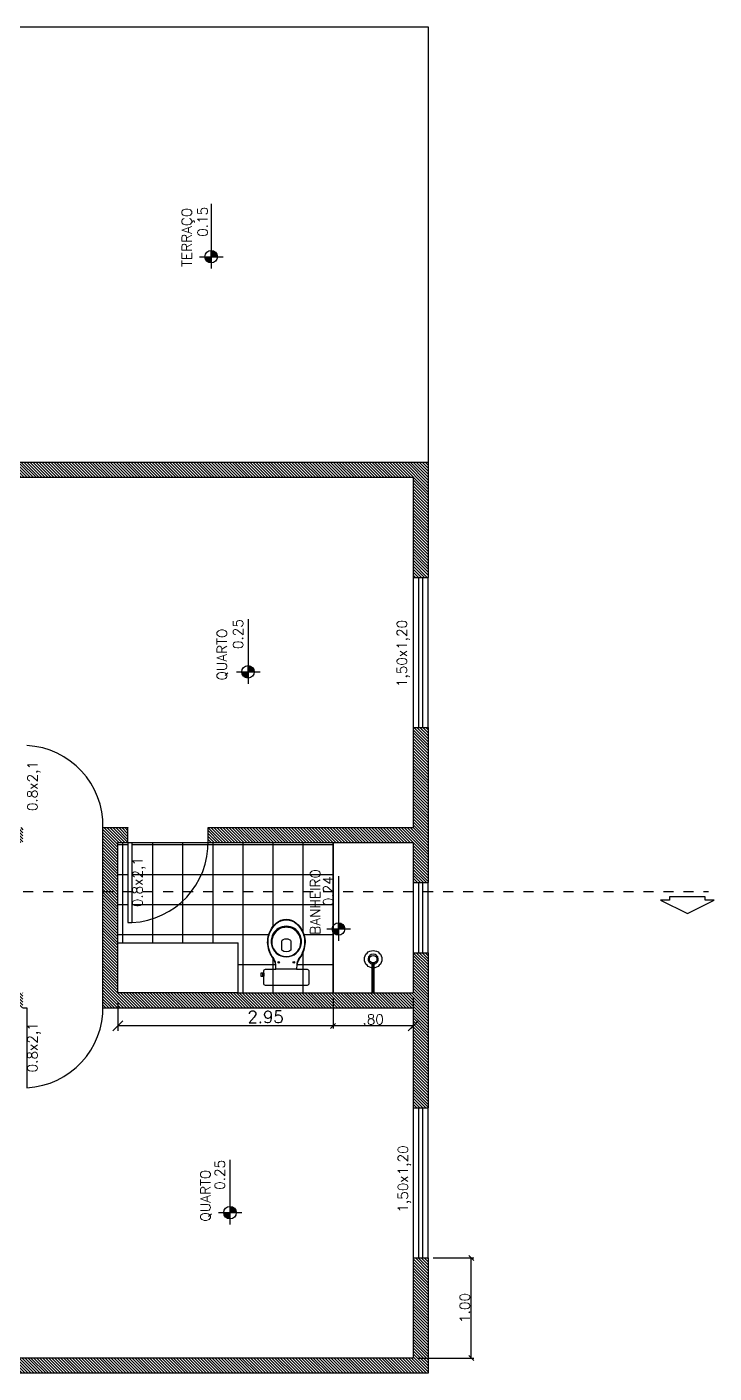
# Model space of a CAD drawing. Header units: metres. Extents: x 433 to 682, y 535 to 584.
# Drawn here: x 491.15 to 498.02, y 536.99 to 550.44 of the extents above; entities that cross this region are included whole.
import ezdxf

# ---------------------------------------------------------------- set-up
doc = ezdxf.new("R2010")
doc.units = ezdxf.units.M
doc.linetypes.add('ACAD_ISO02W100', pattern=[15, 12, -3])
doc.linetypes.add('DIVIDE', pattern=[1.25, 0.5, -0.25, 0, -0.25, 0, -0.25])
for name, color, linetype in [('ARQ-COTAS', 30, 'Continuous'), ('ARQ-ESQ-01', 1, 'ACAD_ISO02W100'), ('ARQ-ESQ-02', 2, 'Continuous'), ('ARQ-LINHACORTE', 3, 'DIVIDE'), ('ARQ-NIVEL', 1, 'Continuous'), ('ARQ-PECAS_SANITARIAS', 7, 'Continuous'), ('ARQ-PISO', 8, 'Continuous'), ('ARQ-TEXTO2', 2, 'Continuous'), ('ARQ-TEXTO3', 3, 'Continuous'), ('ARQ_ALVENARIA', 4, 'Continuous')]:
    doc.layers.add(name, color=color, linetype=linetype)
doc.styles.add('ROMANS', font='romans.shx')
doc.dimstyles.new('1-100', dxfattribs={"dimtxt": 0.12, "dimasz": 0.1, "dimexe": 0.05, "dimexo": 0.1, "dimgap": 0.03, "dimtad": 1, "dimzin": 5, "dimdsep": 46, "dimtxsty": 'ROMANS', "dimblk": 'OBLIQUE', "dimcen": 0, "dimclrd": 256, "dimclre": 256, "dimclrt": 2, "dimadec": 0, "dimazin": 0, "dimtfac": 1, "dimtofl": 0, "dimtmove": 2, "dimatfit": 3, "dimfxl": 0.04, "dimtolj": 1, "dimtzin": 1, "dimarcsym": 0})
doc.dimstyles.new('1-50', dxfattribs={"dimscale": 0.5, "dimtxt": 0.2, "dimasz": 0.1, "dimexe": 0.05, "dimexo": 0.1, "dimgap": 0.03, "dimtad": 1, "dimzin": 5, "dimdsep": 46, "dimtxsty": 'ROMANS', "dimblk": 'OBLIQUE', "dimcen": 0, "dimclrd": 256, "dimclre": 256, "dimclrt": 2, "dimadec": 0, "dimazin": 0, "dimtfac": 1, "dimtofl": 0, "dimtmove": 2, "dimatfit": 3, "dimfxl": 0.04, "dimtolj": 1, "dimtzin": 1, "dimarcsym": 0})
pattern_1 = [(135, (1067.208458, 24.169106), (-0.0148492424, -0.0148492424), [])]

# ---------------------------------------------------------------- blocks, each defined once
blk = doc.blocks.new('_Oblique')
at = {"color": 0, "linetype": 'ByBlock', "lineweight": -2}
blk.add_line((-0.5, -0.5), (0.5, 0.5), dxfattribs=at)
blk = doc.blocks.new('*D196')
at = {"layer": 'ARQ-PISO', "lineweight": -2, "transparency": 16777216}
for p, q in [((492.059, 540.688), (492.059, 540.406)), ((495.009, 540.688), (495.009, 540.406)), ((495.009, 540.456), (492.059, 540.456))]:
    blk.add_line(p, q, dxfattribs=at)
at = {"layer": 'DEFPOINTS', "color": 0, "transparency": 16777216}
for p in [(492.059, 540.788), (495.009, 540.788), (492.059, 540.456)]:
    blk.add_point(p, dxfattribs=at)
at = {"layer": 'ARQ-PISO', "lineweight": -2, "transparency": 16777216, "xscale": 0.1, "yscale": 0.1, "zscale": 0.1, "rotation": 180}
blk.add_blockref('_Oblique', (492.059, 540.456), dxfattribs=at)
at = {"layer": 'ARQ-PISO', "lineweight": -2, "transparency": 16777216, "xscale": 0.1, "yscale": 0.1, "zscale": 0.1}
blk.add_blockref('_Oblique', (495.009, 540.456), dxfattribs=at)
at = {"layer": 'ARQ-PISO', "color": 2, "transparency": 16777216, "insert": (493.534, 540.546), "char_height": 0.12, "attachment_point": 5, "style": 'ROMANS'}
blk.add_mtext('\\A1;2.95', dxfattribs=at)
blk = doc.blocks.new('*D197')
at = {"layer": 'ARQ-COTAS', "lineweight": -2, "transparency": 16777216}
for p, q in [((495.209, 538.138), (495.615, 538.138)), ((495.59, 537.138), (495.59, 538.138)), ((495.059, 537.138), (495.615, 537.138))]:
    blk.add_line(p, q, dxfattribs=at)
at = {"layer": 'DEFPOINTS', "color": 0, "transparency": 16777216}
for p in [(495.159, 538.138), (495.59, 538.138), (495.009, 537.138)]:
    blk.add_point(p, dxfattribs=at)
at = {"layer": 'ARQ-COTAS', "lineweight": -2, "transparency": 16777216, "xscale": 0.05, "yscale": 0.05, "zscale": 0.05}
for p, rotation in [((495.59, 538.138), 90), ((495.59, 537.138), 270)]:
    blk.add_blockref('_Oblique', p, dxfattribs=dict(at, rotation=rotation))
at = {"layer": 'ARQ-COTAS', "color": 2, "transparency": 16777216, "insert": (495.525, 537.638), "char_height": 0.1, "attachment_point": 5, "rotation": 90, "style": 'ROMANS'}
blk.add_mtext('\\A1;1.00', dxfattribs=at)
blk = doc.blocks.new('nivel planta')
at = {"layer": 'ARQ-NIVEL', "color": 1}
for p, q in [((0, 0), (-0.969, 0)), ((-0.884, 0.007), (-0.791, 0.007)), ((-0.883, 0.015), (-0.791, 0.015)), ((-0.882, 0.023), (-0.791, 0.023)), ((-0.88, 0.03), (-0.791, 0.03)), ((-0.876, 0.038), (-0.791, 0.038)), ((-0.873, 0.046), (-0.791, 0.046)), ((-0.868, 0.054), (-0.791, 0.054)), ((-0.861, 0.062), (-0.791, 0.062)), ((-0.854, 0.069), (-0.791, 0.069)), ((-0.844, 0.077), (-0.791, 0.077)), ((-0.83, 0.085), (-0.791, 0.085)), ((-0.791, 0.174), (-0.791, -0.179)), ((-0.791, -0.001), (-0.697, -0.001)), ((-0.791, -0.009), (-0.698, -0.009)), ((-0.791, -0.016), (-0.699, -0.016)), ((-0.791, -0.024), (-0.7, -0.024)), ((-0.791, -0.032), (-0.703, -0.032)), ((-0.791, -0.04), (-0.706, -0.04)), ((-0.791, -0.048), (-0.71, -0.048)), ((-0.791, -0.056), (-0.715, -0.056)), ((-0.791, -0.063), (-0.722, -0.063)), ((-0.791, -0.071), (-0.73, -0.071)), ((-0.791, -0.079), (-0.74, -0.079)), ((-0.791, -0.087), (-0.755, -0.087))]:
    blk.add_line(p, q, dxfattribs=at)
blk.add_circle((-0.791, 0), 0.0937, dxfattribs=at)
blk = doc.blocks.new('*D208')
at = {"layer": 'ARQ-COTAS', "lineweight": -2, "transparency": 16777216}
for p, q in [((494.209, 540.738), (494.209, 540.431)), ((495.009, 540.738), (495.009, 540.431)), ((495.009, 540.456), (494.209, 540.456))]:
    blk.add_line(p, q, dxfattribs=at)
at = {"layer": 'DEFPOINTS', "color": 0, "transparency": 16777216}
for p in [(494.209, 540.788), (495.009, 540.788), (494.209, 540.456)]:
    blk.add_point(p, dxfattribs=at)
at = {"layer": 'ARQ-COTAS', "lineweight": -2, "transparency": 16777216, "xscale": 0.05, "yscale": 0.05, "zscale": 0.05, "rotation": 180}
blk.add_blockref('_Oblique', (494.209, 540.456), dxfattribs=at)
at = {"layer": 'ARQ-COTAS', "lineweight": -2, "transparency": 16777216, "xscale": 0.05, "yscale": 0.05, "zscale": 0.05}
blk.add_blockref('_Oblique', (495.009, 540.456), dxfattribs=at)
at = {"layer": 'ARQ-COTAS', "color": 2, "transparency": 16777216, "insert": (494.609, 540.521), "char_height": 0.1, "attachment_point": 5, "style": 'ROMANS'}
blk.add_mtext('\\A1;.80', dxfattribs=at)

msp = doc.modelspace()

# ---------------------------------------------------------------- hatches: boundary and pattern name
at = {"layer": 'ARQ-PISO'}
h = msp.add_hatch(dxfattribs=at)
h.set_pattern_fill('_USER', color=256, scale=0.021, angle=495, pattern_type=0)
h.set_pattern_definition(pattern_1)
h.paths.add_polyline_path([(485.359, 545.738), (485.209, 545.738), (485.209, 543.038), (485.359, 543.038), (485.359, 543.788), (486.389, 543.788), (486.389, 543.938), (485.359, 543.938)])
h.paths.add_polyline_path([(485.909, 548.238), (485.909, 548.388), (485.359, 548.388), (485.359, 550.288), (485.909, 550.288), (485.909, 550.438), (485.209, 550.438), (485.209, 547.738), (485.359, 547.738), (485.359, 548.238)])
h.paths.add_polyline_path([(488.659, 548.238), (488.659, 548.388), (488.159, 548.388), (488.159, 550.438), (487.409, 550.438), (487.409, 550.288), (488.009, 550.288), (488.009, 548.388), (486.709, 548.388), (486.709, 548.238)])
h.paths.add_polyline_path([(495.009, 540.638), (495.009, 539.638), (495.159, 539.638), (495.159, 541.188), (495.009, 541.188), (495.009, 540.788), (493.259, 540.788), (492.059, 540.788), (492.059, 542.288), (492.159, 542.288), (492.159, 542.438), (491.909, 542.438), (491.909, 540.788), (491.909, 540.658, -0.006249), (491.909, 540.638)])
h.paths.add_polyline_path([(491.009, 537.138), (491.009, 540.638), (491.109, 540.638), (491.109, 540.788), (490.809, 540.788), (490.809, 540.638), (490.859, 540.638), (490.859, 536.988), (495.159, 536.988), (495.159, 538.138), (495.009, 538.138), (495.009, 537.138)])
h.paths.add_polyline_path([(495.159, 543.438), (495.009, 543.438), (495.009, 542.438), (492.959, 542.438), (492.959, 542.308, -0.006249), (492.959, 542.288), (495.009, 542.288), (495.009, 541.888), (495.159, 541.888)])
h.paths.add_polyline_path([(489.509, 540.638), (489.509, 539.138), (489.509, 537.138), (489.009, 537.138), (489.009, 536.988), (489.659, 536.988), (489.659, 536.988), (489.659, 540.638), (490.109, 540.638), (490.109, 540.788), (486.309, 540.788), (486.309, 540.638)])
h = msp.add_hatch(dxfattribs=at)
h.set_pattern_fill('_USER', color=256, scale=0.021, angle=495, pattern_type=0)
h.set_pattern_definition(pattern_1)
h.paths.add_polyline_path([(490.159, 548.388), (490.159, 548.238), (490.859, 548.238), (490.859, 547.988), (490.859, 547.988), (491.009, 547.988), (491.009, 548.388)], flags=17)
h.paths.add_polyline_path([(490.159, 548.388), (490.159, 548.238), (490.859, 548.238), (490.859, 547.988), (491.009, 547.988), (491.009, 548.388)], flags=17)
h.paths.add_polyline_path([(491.009, 546.088), (491.009, 546.488), (490.859, 546.488), (490.859, 543.938), (488.859, 543.938), (488.859, 543.788), (490.859, 543.788), (490.859, 542.288), (491.109, 542.288), (491.109, 542.438), (491.009, 542.438), (491.009, 545.938), (495.009, 545.938), (495.009, 544.938), (495.159, 544.938), (495.159, 544.938), (495.159, 546.088)])
h = msp.add_hatch(dxfattribs=at)
h.set_pattern_fill('_USER', color=256, scale=0.3, angle=450, double=1, pattern_type=0)
h.set_pattern_definition([(90, (1067.20846, 24.1691), (-0.3, 9e-17), []), (180, (1067.20846, 24.1691), (-1e-16, -0.3), [])])
h.paths.add_polyline_path([(492.199, 541.488), (492.159, 541.488), (492.159, 542.288), (492.059, 542.288), (492.059, 541.288), (493.259, 541.288), (493.259, 540.788), (494.209, 540.788), (494.209, 542.288), (492.959, 542.288, -0.399642)])
h.paths.add_polyline_path([(493.874, 541.14, 0.047135), (493.901, 541.189, 0.059205), (493.924, 541.249, 0.08648), (493.926, 541.329, 0.085166), (493.9, 541.409, 0.102082), (493.835, 541.483, 0.172526), (493.741, 541.517, 0.167462), (493.65, 541.485, 0.077222), (493.599, 541.429, 0.062615), (493.569, 541.374, 0.088826), (493.56, 541.269, 0.075808), (493.581, 541.189, 0.052223), (493.604, 541.138, -0.188702), (493.634, 541.083), (493.638, 541.023), (493.741, 541.023), (493.844, 541.023), (493.849, 541.096, -0.019851), (493.861, 541.119, 0.137729), (493.847, 541.075, -0.071516), (493.859, 541.116, -0.021768)], flags=16)
h.paths.add_polyline_path([(493.66, 541.429, -0.150886), (493.741, 541.452, -0.150886), (493.822, 541.429, -0.13332), (493.871, 541.379, -0.096291), (493.891, 541.329, -0.1), (493.891, 541.269, -0.168724), (493.841, 541.19, -0.186957), (493.741, 541.15, -0.186957), (493.641, 541.19, -0.162455), (493.598, 541.269, -0.100597), (493.592, 541.329, -0.239849)], flags=0)
h.paths.add_polyline_path([(493.767, 541.322, -0.319808), (493.786, 541.299), (493.786, 541.214, -0.393258), (493.697, 541.214), (493.697, 541.313, -0.242158)], flags=0)
h.paths.add_polyline_path([(492.199, 541.488, 0.399642), (492.959, 542.288), (492.199, 542.288)], flags=17)
h.paths.add_polyline_path([(493.321, 540.456), (493.747, 540.456), (493.747, 540.636), (493.321, 540.636)], flags=9)
h.paths.add_polyline_path([(494.106, 541.322), (494.106, 542.067), (493.956, 542.067), (493.956, 541.322)], flags=24)
h.paths.add_polyline_path([(492.36, 541.618), (492.36, 542.168), (492.191, 542.168), (492.191, 541.618)], flags=25)

# ---------------------------------------------------------------- linework, layer by layer
at = {"layer": 'ARQ-ESQ-01'}
for p, q in [((495.009, 544.938), (495.009, 543.438)), ((495.159, 543.438), (495.159, 544.938)), ((495.009, 541.888), (495.009, 541.188)), ((495.159, 541.188), (495.159, 541.888)), ((494.209, 540.788), (494.209, 540.838)), ((495.009, 539.638), (495.009, 538.138)), ((495.159, 538.138), (495.159, 539.638))]:
    msp.add_line(p, q, dxfattribs=at)
for centre, start, end in [((491.109, 542.458), 358.5679, 87.1349), ((492.159, 542.288), 272.8651, 1.4321), ((491.109, 540.638), 272.8651, 1.4321)]:
    msp.add_arc(centre, 0.8, start, end, dxfattribs=at)
at = {"layer": 'ARQ-ESQ-02'}
for p, q in [((495.064, 543.438), (495.064, 544.938)), ((495.104, 543.438), (495.104, 544.938)), ((492.159, 542.288), (492.159, 541.488)), ((492.159, 542.288), (492.199, 542.288)), ((492.199, 542.288), (492.199, 541.488)), ((495.064, 541.188), (495.064, 541.888)), ((495.104, 541.188), (495.104, 541.888)), ((492.159, 541.488), (492.199, 541.488)), ((491.109, 540.638), (491.149, 540.638)), ((491.149, 540.638), (491.149, 539.838)), ((495.064, 538.138), (495.064, 539.638)), ((495.104, 538.138), (495.104, 539.638))]:
    msp.add_line(p, q, dxfattribs=at)
at = {"layer": 'ARQ-LINHACORTE', "ltscale": 0.1}
msp.add_line((483.11, 541.797), (497.961, 541.8), dxfattribs=at)
at = {"layer": 'ARQ-LINHACORTE', "linetype": 'ByBlock'}
msp.add_lwpolyline([(497.927, 541.747), (497.571, 541.747), (497.571, 541.713), (497.482, 541.713), (497.749, 541.58), (498.016, 541.713), (497.927, 541.713), (497.927, 541.747)], dxfattribs=at)
at = {"layer": 'ARQ-PECAS_SANITARIAS'}
for p, q in [((492.059, 541.288), (493.259, 541.288)), ((493.259, 540.788), (493.259, 541.288)), ((494.599, 540.788), (494.599, 541.086)), ((494.609, 540.788), (494.609, 541.085)), ((494.619, 540.788), (494.619, 541.086))]:
    msp.add_line(p, q, dxfattribs=at)
for points in [[(493.741, 541.522, -0.182004), (493.841, 541.484, -0.098298), (493.9, 541.409, -0.085166), (493.926, 541.329, -0.08648), (493.924, 541.249, -0.067868), (493.902, 541.179, -0.06199), (493.868, 541.122, 0.060779), (493.852, 541.089, 0.023796), (493.847, 541.069), (493.844, 541.023), (493.948, 541.023, -0.424217), (493.966, 541.004), (493.966, 540.982), (493.966, 540.952), (493.966, 540.879, -0.418036), (493.948, 540.861), (493.741, 540.861), (493.534, 540.861, -0.418036), (493.516, 540.879), (493.516, 540.952), (493.505, 540.952), (493.505, 540.949), (493.489, 540.949), (493.489, 540.967), (493.489, 540.985), (493.505, 540.985), (493.505, 540.982), (493.516, 540.982), (493.516, 541.004, -0.424217), (493.534, 541.023), (493.638, 541.023), (493.635, 541.069, 0.023796), (493.631, 541.089, 0.060779), (493.615, 541.122, -0.06199), (493.581, 541.179, -0.067868), (493.559, 541.249, -0.08648), (493.557, 541.329, -0.085166), (493.582, 541.409, -0.098298), (493.641, 541.484, -0.182004)], [(493.741, 541.146, 0.18052), (493.841, 541.184, 0.167158), (493.891, 541.269, 0.1), (493.891, 541.329, 0.096291), (493.871, 541.379, 0.13332), (493.822, 541.429, 0.150886), (493.741, 541.452, 0.150886), (493.66, 541.429, 0.13332), (493.611, 541.379, 0.096291), (493.592, 541.329, 0.1), (493.592, 541.269, 0.167158), (493.641, 541.184, 0.18052)], [(493.741, 541.15, 0.186957), (493.841, 541.19, 0.162455), (493.884, 541.269, 0.149476), (493.873, 541.359, 0.171119), (493.802, 541.429, 0.104122), (493.741, 541.442, 0.104122), (493.681, 541.429, 0.171119), (493.61, 541.359, 0.149476), (493.598, 541.269, 0.162455), (493.641, 541.19, 0.186957)], [(493.771, 541.321, -0.276984), (493.786, 541.299), (493.786, 541.214, -0.393258), (493.697, 541.214), (493.697, 541.299, -0.276984), (493.711, 541.321, -0.2)]]:
    msp.add_lwpolyline(points, format="xyb", close=True, dxfattribs=at)
msp.add_lwpolyline([(493.635, 541.071, 0.148706), (493.621, 541.119, 0.01798), (493.609, 541.139, -0.048524), (493.581, 541.189, -0.075808), (493.56, 541.269, -0.05), (493.561, 541.329, -0.109053), (493.599, 541.429, -0.065752), (493.641, 541.478, -0.186957), (493.741, 541.517, -0.186957), (493.841, 541.478, -0.065752), (493.883, 541.429, -0.109053), (493.922, 541.329, -0.05), (493.923, 541.269, -0.075808), (493.901, 541.189, -0.048524), (493.874, 541.139, 0.01798), (493.861, 541.119, 0.148706), (493.847, 541.071, 0.148706)], format="xyb", dxfattribs=at)
for points in [[(493.505, 540.952), (493.505, 540.982)], [(493.516, 540.982), (493.516, 540.952)], [(493.844, 541.023), (493.741, 541.023), (493.638, 541.023)]]:
    msp.add_lwpolyline(points, dxfattribs=at)
for centre, radius in [((493.666, 541.091), 0.0075), ((493.816, 541.091), 0.0075), ((494.609, 541.123), 0.0868), ((494.609, 541.123), 0.0381), ((494.609, 541.123), 0.0381)]:
    msp.add_circle(centre, radius, dxfattribs=at)
msp.add_arc((494.609, 541.123), 0.0509, 281.3268, 258.6732, dxfattribs=at)
at = {"layer": 'ARQ-PISO'}
for p, q in [((492.159, 542.288), (492.959, 542.288)), ((494.209, 542.288), (494.209, 540.788))]:
    msp.add_line(p, q, dxfattribs=at)
at = {"layer": 'ARQ_ALVENARIA'}
for p, q in [((488.159, 550.438), (495.159, 550.438)), ((495.159, 550.438), (495.159, 544.938)), ((491.009, 546.088), (495.159, 546.088)), ((491.009, 545.938), (495.009, 545.938)), ((495.009, 545.938), (495.009, 544.938)), ((495.009, 544.938), (495.159, 544.938)), ((495.009, 543.438), (495.009, 542.438)), ((495.009, 543.438), (495.159, 543.438)), ((495.159, 543.438), (495.159, 541.888)), ((491.909, 542.438), (492.159, 542.438)), ((491.909, 540.788), (491.909, 542.438)), ((492.159, 542.288), (492.159, 542.438)), ((492.959, 542.438), (495.009, 542.438)), ((492.959, 542.288), (492.959, 542.438)), ((492.059, 542.288), (492.159, 542.288)), ((492.059, 540.788), (492.059, 542.288)), ((492.959, 542.288), (495.009, 542.288)), ((495.009, 542.288), (495.009, 541.888)), ((495.009, 541.888), (495.159, 541.888)), ((495.009, 541.188), (495.009, 540.788)), ((495.009, 541.188), (495.159, 541.188)), ((495.159, 541.188), (495.159, 539.638)), ((491.909, 540.638), (491.909, 540.788)), ((493.259, 540.788), (492.059, 540.788)), ((493.259, 540.788), (495.009, 540.788)), ((491.909, 540.638), (495.009, 540.638)), ((495.009, 540.638), (495.009, 539.638)), ((495.009, 539.638), (495.159, 539.638)), ((495.009, 538.138), (495.009, 537.138)), ((495.009, 538.138), (495.159, 538.138)), ((495.159, 538.138), (495.159, 536.988)), ((495.009, 537.138), (491.009, 537.138)), ((495.159, 536.988), (490.859, 536.988))]:
    msp.add_line(p, q, dxfattribs=at)

# ---------------------------------------------------------------- block references
at = {"layer": 'ARQ-NIVEL', "xscale": 0.6666666000000134, "yscale": 0.6666666000000134, "zscale": 0.6666666000000134, "rotation": 90}
for p in [(492.99, 548.669), (493.359, 544.521), (494.262, 541.952), (493.178, 539.118)]:
    msp.add_blockref('nivel planta', p, dxfattribs=at)

# ---------------------------------------------------------------- texts
at = {"layer": 'ARQ-NIVEL', "color": 2, "char_height": 0.1, "attachment_point": 9, "rotation": 90, "style": 'ROMANS'}
for s, insert in [('0.15', (492.955, 548.641)), ('0.25', (493.309, 544.521)), ('0.24', (494.211, 541.952)), ('0.25', (493.127, 539.118))]:
    msp.add_mtext(s, dxfattribs=dict(at, insert=insert))
at = {"layer": 'ARQ-TEXTO2', "char_height": 0.1, "width": 0.96563, "attachment_point": 7, "rotation": 90, "style": 'ROMANS'}
for insert in [(494.977, 543.841), (494.987, 538.59)]:
    msp.add_mtext('1,50x1,20', dxfattribs=dict(at, insert=insert))
at = {"layer": 'ARQ-TEXTO2', "char_height": 0.1, "rotation": 90, "style": 'ROMANS'}
for insert, attachment_point in [((491.285, 542.602), 7), ((492.335, 542.143), 9), ((491.285, 540.493), 9)]:
    msp.add_mtext('0.8x2,1', dxfattribs=dict(at, insert=insert, attachment_point=attachment_point))
at = {"layer": 'ARQ-TEXTO3', "char_height": 0.1, "attachment_point": 5, "rotation": 90, "style": 'ROMANS'}
for s, insert in [('TERRAÇO', (492.761, 548.335)), ('QUARTO', (493.103, 544.166)), ('BANHEIRO', (494.031, 541.695)), ('QUARTO', (492.938, 538.76))]:
    msp.add_mtext(s, dxfattribs=dict(at, insert=insert))

# ---------------------------------------------------------------- dimensions: what is measured, and where the dimension line sits
at = {"layer": 'ARQ-COTAS'}
for base, p1, p2, angle, picture, middle in [((494.209, 540.456), (495.009, 540.788), (494.209, 540.788), 180, '*D208', (494.609, 540.521)), ((495.59, 538.138), (495.009, 537.138), (495.159, 538.138), 90, '*D197', (495.525, 537.638))]:
    dim = msp.add_linear_dim(base=base, p1=p1, p2=p2, angle=angle, dimstyle='1-50', dxfattribs=at)
    dim.commit()
    dim.dimension.update_dxf_attribs({"geometry": picture, "text_midpoint": middle})
at = {"layer": 'ARQ-PISO'}
dim = msp.add_linear_dim(base=(492.059, 540.456), p1=(495.009, 540.788), p2=(492.059, 540.788), angle=180, dimstyle='1-100', dxfattribs=at)
dim.commit()
dim.dimension.update_dxf_attribs({"geometry": '*D196', "text_midpoint": (493.534, 540.546)})

doc.saveas('drawing.dxf')
